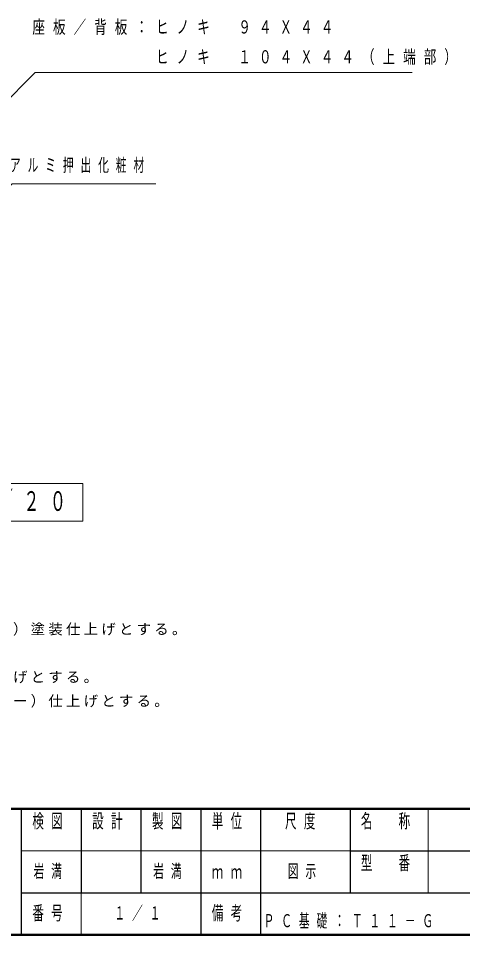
# Model space of a CAD drawing. Units: millimetres on the paper, scale 1:20. Extents: x -365 to 10, y -38 to 257.
# Drawn here: x -238 to -163.7, y 0 to 153 of the extents above; entities that cross this region are included whole.
import ezdxf

# ---------------------------------------------------------------- set-up
doc = ezdxf.new("R2010")
doc.units = ezdxf.units.MM
doc.layers.add('LY_1', color=7, linetype='Continuous', lineweight=25)
doc.layers.add('LY_2', color=7, linetype='Continuous', lineweight=13)
doc.styles.add('ＭＳ ゴシック', font='')
doc.styles.get('ＭＳ ゴシック').set_extended_font_data('MS Gothic')

msp = doc.modelspace()

# ---------------------------------------------------------------- linework, layer by layer
at = {"layer": 'LY_1', "lineweight": 13}
for p, q in [((-227.187, 75.379), (-273.687, 75.379)), ((-227.187, 69.079), (-227.187, 75.379)), ((-273.687, 69.079), (-227.187, 69.079))]:
    msp.add_line(p, q, dxfattribs=at)
for points in [[(-241.074, 138.091), (-235.186, 143.978), (-172.173, 143.978)], [(-249.617, 114.814), (-239.01, 125.421), (-214.99, 125.421)]]:
    msp.add_lwpolyline(points, dxfattribs=at)
at = {"layer": 'LY_2', "lineweight": 50}
for p, q in [((-365, 21), (0, 21)), ((-365, 0), (0, 0))]:
    msp.add_line(p, q, dxfattribs=at)
at = {"layer": 'LY_2', "color": 211, "lineweight": 25}
for p, q in [((-237.5, 21), (-237.5, 0)), ((-227.5, 21), (-227.5, 7)), ((-217.5, 21), (-217.5, 7)), ((-207.5, 21), (-207.5, 0)), ((-197.5, 21), (-197.5, 7)), ((-182.5, 21), (-182.5, 7)), ((-182.5, 14), (-70, 14)), ((-237.5, 7), (0, 7))]:
    msp.add_line(p, q, dxfattribs=at)
at = {"layer": 'LY_2'}
for p, q in [((-169.5, 21), (-169.5, 7)), ((-237.5, 14), (-182.5, 14)), ((-227.5, 7), (-227.5, 0))]:
    msp.add_line(p, q, dxfattribs=at)
at = {"layer": 'LY_2', "lineweight": 25}
msp.add_line((-197.5, 7), (-197.5, 0), dxfattribs=at)

# ---------------------------------------------------------------- texts
at = {"layer": 'LY_1', "style": 'ＭＳ ゴシック'}
for s, insert, char_height, attachment_point in [('\\T1.64;\\W0.7;座板／背板：ヒノキ\u3000９４Ｘ４４', (-235.641, 151.478), 2.199, 4), ('\\T1.64;\\W0.7;\u3000\u3000\u3000\u3000\u3000\u3000ヒノキ\u3000１０４Ｘ４４（上端部）', (-235.641, 146.478), 2.199, 4), ('\\T1.64;\\W0.6;アルミ押出化粧材', (-239.406, 128.421), 2.199, 4), ('\\T1.64;\\W0.6;正面図\u3000Ｓ＝１／２０', (-250.437, 72.229), 3.299, 5), ('\\T1.23;木材は、ヒノキ（一等材）とし、カンナ・ペーパーがけの上、木材保護着色塗料（メイプル）塗装仕上げとする。', (-359.949, 49.929), 1.76, 7), ('\\T1.23;座フレームは、電気亜鉛メッキ処理の上、ポリエステル樹脂粉体塗装（ダークグレー）仕上げとする。', (-359.949, 41.929), 1.76, 7), ('\\T1.23;脚は、溶融亜鉛メッキ処理とする。\u3000アルミ押出化粧材は、アルマイト（シャンパンシルバー）仕上げとする。', (-359.949, 37.929), 1.76, 7), ('\\T1.64;\\W0.6;岩満', (-232.5, 10.5), 2.199, 5), ('\\T1.64;\\W0.6;岩満', (-212.5, 10.5), 2.199, 5), ('\\T1.64;\\W0.6;図示', (-190, 10.5), 2.199, 5), ('\\T1.64;\\W0.6;１／１', (-217.5, 3.5), 2.199, 5), ('\\T1.64;\\W0.6;ＰＣ基礎：Ｔ１１－Ｇ', (-197, 1), 2.199, 7)]:
    msp.add_mtext(s, dxfattribs=dict(at, insert=insert, char_height=char_height, attachment_point=attachment_point))
at = {"layer": 'LY_2', "color": 4, "char_height": 2.346, "style": 'ＭＳ ゴシック'}
for s, insert, attachment_point in [('\\T1.64;\\W0.6;検図', (-232.5, 20.167), 2), ('\\T1.64;\\W0.6;設計', (-222.5, 20.167), 2), ('\\T1.64;\\W0.6;製図', (-212.5, 20.167), 2), ('\\T1.64;\\W0.6;単位', (-202.5, 20.167), 2), ('\\T1.64;\\W0.6;尺度', (-190.25, 20.167), 2), ('\\T1.64;\\W0.6;名\u3000称', (-176, 20.167), 2), ('\\T1.64;\\W0.6;型\u3000番', (-176, 13.167), 2), ('\\T1.64;\\W0.6;ｍｍ', (-202.5, 10.5), 5), ('\\T1.64;\\W0.6;番号', (-232.5, 3.5), 5), ('\\T1.64;\\W0.6;備考', (-202.5, 3.5), 5)]:
    msp.add_mtext(s, dxfattribs=dict(at, insert=insert, attachment_point=attachment_point))

doc.saveas('drawing.dxf')
